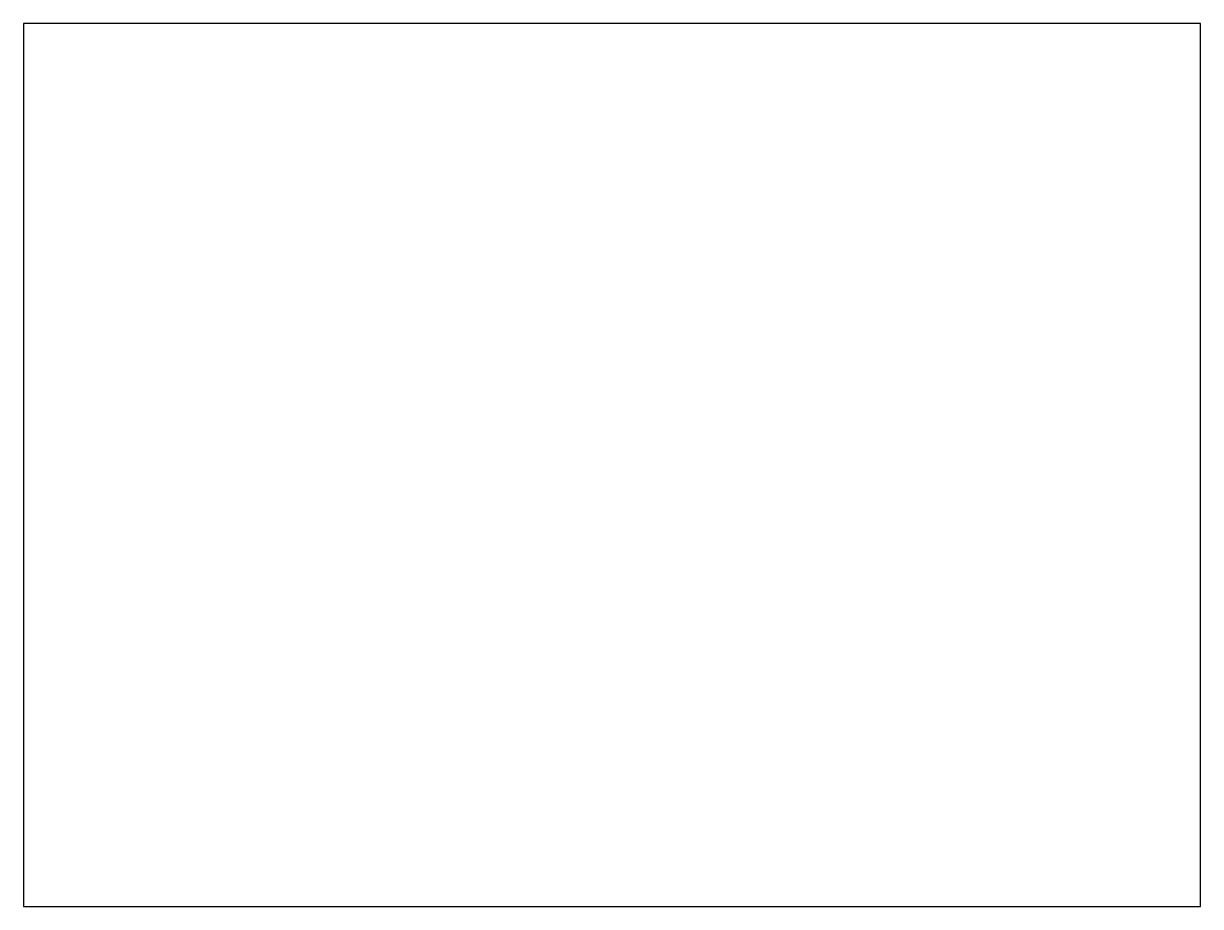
# Model space of a CAD drawing. Header units: millimetres. Extents: x 0 to 4000, y 0 to 3000.
import ezdxf

# ---------------------------------------------------------------- set-up
doc = ezdxf.new("R2010")
doc.units = ezdxf.units.MM
doc.layers.add('Cabinets', color=3, linetype='Continuous')
doc.layers.add('Walls', color=7, linetype='Continuous')

msp = doc.modelspace()

# ---------------------------------------------------------------- linework, layer by layer
at = {"layer": 'Cabinets', "color": 7}
msp.add_lwpolyline([(0, 0), (4000, 0), (4000, 3000), (0, 3000)], close=True, dxfattribs=at)
msp.add_lwpolyline([(0, 0), (4000, 0), (4000, 3000), (0, 3000)], close=True, dxfattribs=at)
at = {"layer": 'Walls', "color": 7}
msp.add_lwpolyline([(0, 0), (4000, 0), (4000, 3000), (0, 3000)], close=True, dxfattribs=at)

doc.saveas('drawing.dxf')
